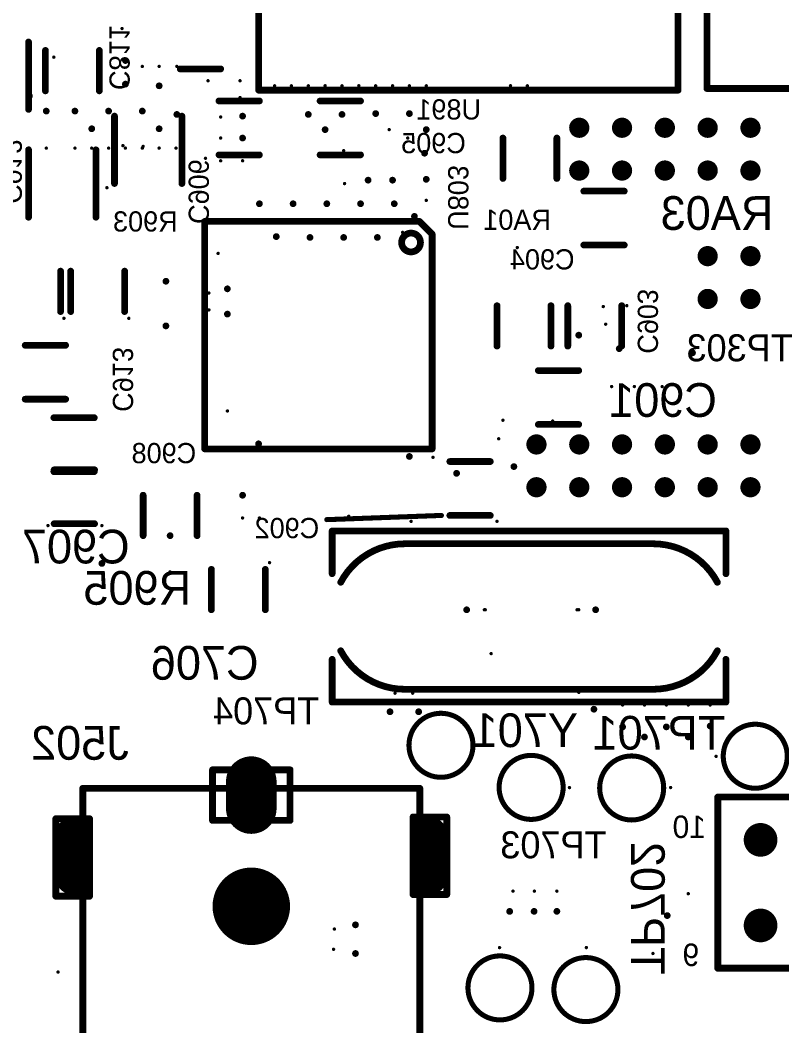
# Model space of a CAD drawing. Extents: x -22 to 197, y -17 to 116.
# Drawn here: x 35.87 to 58.47, y 18.27 to 48.12 of the extents above; entities that cross this region are included whole.
import ezdxf

# ---------------------------------------------------------------- set-up
doc = ezdxf.new("R2010")
doc.units = 0
doc.header["$MEASUREMENT"] = 0
doc.layers.add('BOTTOMOVERLAY', color=54, linetype='CONTINUOUS')
doc.layers.add('DRILLDRAWING', color=1, linetype='CONTINUOUS')

msp = doc.modelspace()

# ---------------------------------------------------------------- linework, layer by layer
at = {"layer": 'BOTTOMOVERLAY'}
for points, const_width in [([(42.946, 46.038), (42.946, 56.198)], 0.2), ([(55.392, 46.038), (55.392, 56.198)], 0.2), ([(56.246, 46.088), (56.246, 56.248)], 0.2), ([(36.119, 45.468), (36.119, 47.468)], 0.2), ([(36.619, 46.018), (36.619, 47.218)], 0.2), ([(38.219, 46.018), (38.219, 47.218)], 0.2), ([(40.619, 46.668), (41.819, 46.668)], 0.2), ([(42.946, 46.038), (55.392, 46.038)], 0.2), ([(56.246, 46.088), (68.692, 46.088)], 0.2), ([(41.769, 45.718), (42.969, 45.718)], 0.2), ([(44.769, 45.718), (45.969, 45.718)], 0.2), ([(38.669, 43.268), (38.669, 45.268)], 0.2), ([(40.669, 43.268), (40.669, 45.268)], 0.2), ([(50.194, 43.418), (50.194, 44.618)], 0.2), ([(51.794, 43.418), (51.794, 44.618)], 0.2), ([(36.119, 42.268), (36.119, 44.268)], 0.2), ([(38.119, 42.268), (38.119, 44.268)], 0.2), ([(41.769, 44.118), (42.969, 44.118)], 0.2), ([(44.769, 44.118), (45.969, 44.118)], 0.2), ([(52.594, 43.043), (53.794, 43.043)], 0.2), ([(41.344, 35.393), (41.344, 42.143)], 0.2), ([(41.344, 42.143), (47.719, 42.143)], 0.2), ([(47.719, 42.143), (48.094, 41.768)], 0.2), ([(48.094, 35.393), (48.094, 41.768)], 0.2), ([(52.594, 41.443), (53.794, 41.443)], 0.2), ([(37.069, 39.468), (37.069, 40.668)], 0.2), ([(37.369, 39.468), (37.369, 40.668)], 0.2), ([(38.969, 39.468), (38.969, 40.668)], 0.2), ([(50.019, 38.443), (50.019, 39.643)], 0.2), ([(51.619, 38.443), (51.619, 39.643)], 0.2), ([(52.119, 38.443), (52.119, 39.643)], 0.2), ([(53.719, 38.443), (53.719, 39.643)], 0.2), ([(36.019, 38.468), (37.219, 38.468)], 0.2), ([(51.244, 37.718), (52.444, 37.718)], 0.2), ([(36.019, 36.868), (37.219, 36.868)], 0.2), ([(36.869, 36.318), (38.069, 36.318)], 0.2), ([(51.244, 36.118), (52.444, 36.118)], 0.2), ([(41.344, 35.393), (48.094, 35.393)], 0.2), ([(48.619, 35.018), (49.819, 35.018)], 0.2), ([(36.869, 34.718), (38.069, 34.718)], 0.2), ([(36.878, 34.772), (38.078, 34.772)], 0.2), ([(39.519, 32.818), (39.519, 34.018)], 0.2), ([(41.119, 32.818), (41.119, 34.018)], 0.2), ([(44.969, 33.293), (48.369, 33.418)], 0.15), ([(48.619, 33.418), (49.819, 33.418)], 0.2), ([(36.878, 33.172), (38.078, 33.172)], 0.2), ([(45.127, 32.958), (56.811, 32.958)], 0.2), ([(45.127, 31.688), (45.127, 32.958)], 0.2), ([(56.811, 31.688), (56.811, 32.958)], 0.2), ([(47.286, 32.577), (54.652, 32.577)], 0.2), ([(41.544, 30.618), (41.544, 31.818)], 0.2), ([(43.144, 30.618), (43.144, 31.818)], 0.2), ([(45.127, 27.878), (45.127, 29.148)], 0.2), ([(56.811, 27.878), (56.811, 29.148)], 0.2), ([(47.316, 28.259), (54.652, 28.259)], 0.2), ([(45.127, 27.878), (56.811, 27.878)], 0.2), ([(37.728, 25.318), (47.728, 25.318)], 0.203), ([(37.728, 11.318), (37.728, 25.318)], 0.203), ([(47.728, 11.318), (47.728, 25.318)], 0.203), ([(56.569, 25.06), (69.269, 25.06)], 0.203), ([(56.569, 19.98), (56.569, 25.06)], 0.203), ([(56.569, 19.98), (69.269, 19.98)], 0.203)]:
    msp.add_lwpolyline(points, dxfattribs=dict(at, const_width=const_width))
for points, const_width in [([(36.069, 47.468, 1), (36.169, 47.468, 1)], 0.1), ([(36.569, 47.218, 1), (36.669, 47.218, 1)], 0.1), ([(38.169, 47.218, 1), (38.269, 47.218, 1)], 0.1), ([(40.569, 46.668, 1), (40.669, 46.668, 1)], 0.1), ([(41.769, 46.668, 1), (41.869, 46.668, 1)], 0.1), ([(36.569, 46.018, 1), (36.669, 46.018, 1)], 0.1), ([(38.169, 46.018, 1), (38.269, 46.018, 1)], 0.1), ([(42.896, 46.038, 1), (42.996, 46.038, 1)], 0.1), ([(42.896, 46.038, 1), (42.996, 46.038, 1)], 0.1), ([(55.342, 46.038, 1), (55.442, 46.038, 1)], 0.1), ([(55.342, 46.038, 1), (55.442, 46.038, 1)], 0.1), ([(56.196, 46.088, 1), (56.296, 46.088, 1)], 0.1), ([(56.196, 46.088, 1), (56.296, 46.088, 1)], 0.1), ([(41.719, 45.718, 1), (41.819, 45.718, 1)], 0.1), ([(42.919, 45.718, 1), (43.019, 45.718, 1)], 0.1), ([(44.719, 45.718, 1), (44.819, 45.718, 1)], 0.1), ([(45.919, 45.718, 1), (46.019, 45.718, 1)], 0.1), ([(36.069, 45.468, 1), (36.169, 45.468, 1)], 0.1), ([(38.619, 45.268, 1), (38.719, 45.268, 1)], 0.1), ([(40.619, 45.268, 1), (40.719, 45.268, 1)], 0.1), ([(50.144, 44.618, 1), (50.244, 44.618, 1)], 0.1), ([(51.744, 44.618, 1), (51.844, 44.618, 1)], 0.1), ([(36.069, 44.268, 1), (36.169, 44.268, 1)], 0.1), ([(38.069, 44.268, 1), (38.169, 44.268, 1)], 0.1), ([(41.719, 44.118, 1), (41.819, 44.118, 1)], 0.1), ([(42.919, 44.118, 1), (43.019, 44.118, 1)], 0.1), ([(44.719, 44.118, 1), (44.819, 44.118, 1)], 0.1), ([(45.919, 44.118, 1), (46.019, 44.118, 1)], 0.1), ([(38.619, 43.268, 1), (38.719, 43.268, 1)], 0.1), ([(40.619, 43.268, 1), (40.719, 43.268, 1)], 0.1), ([(50.144, 43.418, 1), (50.244, 43.418, 1)], 0.1), ([(51.744, 43.418, 1), (51.844, 43.418, 1)], 0.1), ([(52.544, 43.043, 1), (52.644, 43.043, 1)], 0.1), ([(53.744, 43.043, 1), (53.844, 43.043, 1)], 0.1), ([(36.069, 42.268, 1), (36.169, 42.268, 1)], 0.1), ([(38.069, 42.268, 1), (38.169, 42.268, 1)], 0.1), ([(41.294, 42.143, 1), (41.394, 42.143, 1)], 0.1), ([(41.294, 42.143, 1), (41.394, 42.143, 1)], 0.1), ([(47.669, 42.143, 1), (47.769, 42.143, 1)], 0.1), ([(47.669, 42.143, 1), (47.769, 42.143, 1)], 0.1), ([(47.748, 41.518, 1), (47.189, 41.518, 1)], 0.2), ([(48.044, 41.768, 1), (48.144, 41.768, 1)], 0.1), ([(48.044, 41.768, 1), (48.144, 41.768, 1)], 0.1), ([(47.139, 41.518, 1), (47.239, 41.518, 1)], 0.1), ([(47.698, 41.518, 1), (47.798, 41.518, 1)], 0.1), ([(52.544, 41.443, 1), (52.644, 41.443, 1)], 0.1), ([(53.744, 41.443, 1), (53.844, 41.443, 1)], 0.1), ([(37.019, 40.668, 1), (37.119, 40.668, 1)], 0.1), ([(37.319, 40.668, 1), (37.419, 40.668, 1)], 0.1), ([(38.919, 40.668, 1), (39.019, 40.668, 1)], 0.1), ([(49.969, 39.643, 1), (50.069, 39.643, 1)], 0.1), ([(51.569, 39.643, 1), (51.669, 39.643, 1)], 0.1), ([(52.069, 39.643, 1), (52.169, 39.643, 1)], 0.1), ([(53.669, 39.643, 1), (53.769, 39.643, 1)], 0.1), ([(37.019, 39.468, 1), (37.119, 39.468, 1)], 0.1), ([(37.319, 39.468, 1), (37.419, 39.468, 1)], 0.1), ([(38.919, 39.468, 1), (39.019, 39.468, 1)], 0.1), ([(35.969, 38.468, 1), (36.069, 38.468, 1)], 0.1), ([(37.169, 38.468, 1), (37.269, 38.468, 1)], 0.1), ([(49.969, 38.443, 1), (50.069, 38.443, 1)], 0.1), ([(51.569, 38.443, 1), (51.669, 38.443, 1)], 0.1), ([(52.069, 38.443, 1), (52.169, 38.443, 1)], 0.1), ([(53.669, 38.443, 1), (53.769, 38.443, 1)], 0.1), ([(51.194, 37.718, 1), (51.294, 37.718, 1)], 0.1), ([(52.394, 37.718, 1), (52.494, 37.718, 1)], 0.1), ([(35.969, 36.868, 1), (36.069, 36.868, 1)], 0.1), ([(37.169, 36.868, 1), (37.269, 36.868, 1)], 0.1), ([(36.819, 36.318, 1), (36.919, 36.318, 1)], 0.1), ([(38.019, 36.318, 1), (38.119, 36.318, 1)], 0.1), ([(51.194, 36.118, 1), (51.294, 36.118, 1)], 0.1), ([(52.394, 36.118, 1), (52.494, 36.118, 1)], 0.1), ([(41.294, 35.393, 1), (41.394, 35.393, 1)], 0.1), ([(41.294, 35.393, 1), (41.394, 35.393, 1)], 0.1), ([(48.044, 35.393, 1), (48.144, 35.393, 1)], 0.1), ([(48.044, 35.393, 1), (48.144, 35.393, 1)], 0.1), ([(48.569, 35.018, 1), (48.669, 35.018, 1)], 0.1), ([(49.769, 35.018, 1), (49.869, 35.018, 1)], 0.1), ([(36.819, 34.718, 1), (36.919, 34.718, 1)], 0.1), ([(36.828, 34.772, 1), (36.928, 34.772, 1)], 0.1), ([(38.019, 34.718, 1), (38.119, 34.718, 1)], 0.1), ([(38.028, 34.772, 1), (38.128, 34.772, 1)], 0.1), ([(39.469, 34.018, 1), (39.569, 34.018, 1)], 0.1), ([(41.069, 34.018, 1), (41.169, 34.018, 1)], 0.1), ([(48.331, 33.418, 1), (48.406, 33.418, 1)], 0.075), ([(48.569, 33.418, 1), (48.669, 33.418, 1)], 0.1), ([(49.769, 33.418, 1), (49.869, 33.418, 1)], 0.1), ([(36.828, 33.172, 1), (36.928, 33.172, 1)], 0.1), ([(38.028, 33.172, 1), (38.128, 33.172, 1)], 0.1), ([(44.931, 33.293, 1), (45.006, 33.293, 1)], 0.075), ([(39.469, 32.818, 1), (39.569, 32.818, 1)], 0.1), ([(41.069, 32.818, 1), (41.169, 32.818, 1)], 0.1), ([(45.077, 32.958, 1), (45.177, 32.958, 1)], 0.1), ([(45.077, 32.958, 1), (45.177, 32.958, 1)], 0.1), ([(56.761, 32.958, 1), (56.861, 32.958, 1)], 0.1), ([(56.761, 32.958, 1), (56.861, 32.958, 1)], 0.1), ([(47.236, 32.577, 1), (47.336, 32.577, 1)], 0.1), ([(47.236, 32.577, 1), (47.336, 32.577, 1)], 0.1), ([(54.602, 32.577, 1), (54.702, 32.577, 1)], 0.1), ([(54.602, 32.577, 1), (54.702, 32.577, 1)], 0.1), ([(41.494, 31.818, 1), (41.594, 31.818, 1)], 0.1), ([(43.094, 31.818, 1), (43.194, 31.818, 1)], 0.1), ([(45.077, 31.688, 1), (45.177, 31.688, 1)], 0.1), ([(56.761, 31.688, 1), (56.861, 31.688, 1)], 0.1), ([(45.331, 31.434, 1), (45.431, 31.434, 1)], 0.1), ([(56.507, 31.434, 1), (56.607, 31.434, 1)], 0.1), ([(41.494, 30.618, 1), (41.594, 30.618, 1)], 0.1), ([(43.094, 30.618, 1), (43.194, 30.618, 1)], 0.1), ([(45.331, 29.402, 1), (45.431, 29.402, 1)], 0.1), ([(56.507, 29.402, 1), (56.607, 29.402, 1)], 0.1), ([(45.077, 29.148, 1), (45.177, 29.148, 1)], 0.1), ([(56.761, 29.148, 1), (56.861, 29.148, 1)], 0.1), ([(47.236, 28.259, 1), (47.336, 28.259, 1)], 0.1), ([(47.266, 28.259, 1), (47.366, 28.259, 1)], 0.1), ([(54.602, 28.259, 1), (54.702, 28.259, 1)], 0.1), ([(54.602, 28.259, 1), (54.702, 28.259, 1)], 0.1), ([(45.077, 27.878, 1), (45.177, 27.878, 1)], 0.1), ([(45.077, 27.878, 1), (45.177, 27.878, 1)], 0.1), ([(56.761, 27.878, 1), (56.861, 27.878, 1)], 0.1), ([(56.761, 27.878, 1), (56.861, 27.878, 1)], 0.1), ([(49.306, 26.597, 1), (47.406, 26.597, 1)], 0.15), ([(58.631, 26.272, 1), (56.731, 26.272, 1)], 0.15), ([(47.368, 26.597, 1), (47.443, 26.597, 1)], 0.075), ([(49.268, 26.597, 1), (49.343, 26.597, 1)], 0.075), ([(51.981, 25.347, 1), (50.081, 25.347, 1)], 0.15), ([(54.964, 25.33, 1), (53.064, 25.33, 1)], 0.15), ([(56.693, 26.272, 1), (56.768, 26.272, 1)], 0.075), ([(37.677, 25.318, 1), (37.779, 25.318, 1)], 0.102), ([(37.677, 25.318, 1), (37.779, 25.318, 1)], 0.102), ([(47.677, 25.318, 1), (47.779, 25.318, 1)], 0.102), ([(47.677, 25.318, 1), (47.779, 25.318, 1)], 0.102), ([(50.043, 25.347, 1), (50.118, 25.347, 1)], 0.075), ([(51.943, 25.347, 1), (52.018, 25.347, 1)], 0.075), ([(53.027, 25.33, 1), (53.102, 25.33, 1)], 0.075), ([(54.927, 25.33, 1), (55.002, 25.33, 1)], 0.075), ([(56.518, 25.06, 1), (56.62, 25.06, 1)], 0.102), ([(56.518, 25.06, 1), (56.62, 25.06, 1)], 0.102), ([(51.056, 19.397, 1), (49.156, 19.397, 1)], 0.15), ([(53.606, 19.347, 1), (51.706, 19.347, 1)], 0.15), ([(56.518, 19.98, 1), (56.62, 19.98, 1)], 0.102), ([(56.518, 19.98, 1), (56.62, 19.98, 1)], 0.102), ([(49.118, 19.397, 1), (49.193, 19.397, 1)], 0.075), ([(51.018, 19.397, 1), (51.093, 19.397, 1)], 0.075), ([(51.668, 19.347, 1), (51.743, 19.347, 1)], 0.075), ([(53.568, 19.347, 1), (53.643, 19.347, 1)], 0.075)]:
    msp.add_lwpolyline(points, format="xyb", close=True, dxfattribs=dict(at, const_width=const_width))
at = {"layer": 'BOTTOMOVERLAY', "const_width": 0.2}
for points in [[(45.381, 31.434, -0.276986), (47.286, 32.577)], [(54.652, 32.577, -0.276986), (56.557, 31.434)], [(47.286, 28.259, -0.276986), (45.381, 29.402)], [(56.557, 29.402, -0.276986), (54.652, 28.259)]]:
    msp.add_lwpolyline(points, format="xyb", dxfattribs=at)
at = {"layer": 'DRILLDRAWING'}
for points, const_width in [([(38.869, 47.868, 1), (38.919, 47.868, 1)], 0.05), ([(36.844, 47.018, 1), (36.894, 47.018, 1)], 0.05), ([(38.944, 46.918, 1), (39.044, 46.918, 1)], 0.1), ([(39.469, 46.743, 1), (39.519, 46.743, 1)], 0.05), ([(39.969, 46.743, 1), (40.019, 46.743, 1)], 0.05), ([(40.494, 46.743, 1), (40.544, 46.743, 1)], 0.05), ([(38.944, 46.218, 1), (39.044, 46.218, 1)], 0.1), ([(39.944, 46.168, 1), (40.044, 46.168, 1)], 0.1), ([(41.419, 46.318, 1), (41.469, 46.318, 1)], 0.05), ([(42.369, 46.318, 1), (42.419, 46.318, 1)], 0.05), ([(36.094, 45.868, 1), (36.194, 45.868, 1)], 0.1), ([(43.394, 46.168, 1), (43.444, 46.168, 1)], 0.05), ([(43.894, 46.168, 1), (43.944, 46.168, 1)], 0.05), ([(44.394, 46.168, 1), (44.444, 46.168, 1)], 0.05), ([(44.894, 46.168, 1), (44.944, 46.168, 1)], 0.05), ([(45.394, 46.168, 1), (45.444, 46.168, 1)], 0.05), ([(45.894, 46.168, 1), (45.944, 46.168, 1)], 0.05), ([(46.394, 46.168, 1), (46.444, 46.168, 1)], 0.05), ([(46.894, 46.168, 1), (46.944, 46.168, 1)], 0.05), ([(47.394, 46.168, 1), (47.444, 46.168, 1)], 0.05), ([(47.894, 46.168, 1), (47.944, 46.168, 1)], 0.05), ([(50.394, 46.168, 1), (50.444, 46.168, 1)], 0.05), ([(50.894, 46.168, 1), (50.944, 46.168, 1)], 0.05), ([(42.369, 45.818, 1), (42.419, 45.818, 1)], 0.05), ([(36.594, 45.418, 1), (36.694, 45.418, 1)], 0.1), ([(37.444, 45.418, 1), (37.544, 45.418, 1)], 0.1), ([(38.444, 45.418, 1), (38.544, 45.418, 1)], 0.1), ([(39.444, 45.418, 1), (39.544, 45.418, 1)], 0.1), ([(40.469, 45.318, 1), (40.569, 45.318, 1)], 0.1), ([(44.369, 45.318, 1), (44.469, 45.318, 1)], 0.1), ([(45.369, 45.318, 1), (45.469, 45.318, 1)], 0.1), ([(46.369, 45.343, 1), (46.469, 45.343, 1)], 0.1), ([(47.369, 45.343, 1), (47.469, 45.343, 1)], 0.1), ([(41.794, 45.243, 1), (41.844, 45.243, 1)], 0.05), ([(42.419, 45.268, 1), (42.519, 45.268, 1)], 0.1), ([(52.309, 44.923, 1), (52.609, 44.923, 1)], 0.3), ([(53.579, 44.923, 1), (53.879, 44.923, 1)], 0.3), ([(54.849, 44.923, 1), (55.149, 44.923, 1)], 0.3), ([(56.119, 44.923, 1), (56.419, 44.923, 1)], 0.3), ([(57.389, 44.923, 1), (57.689, 44.923, 1)], 0.3), ([(37.944, 44.893, 1), (38.044, 44.893, 1)], 0.1), ([(39.944, 44.893, 1), (40.044, 44.893, 1)], 0.1), ([(44.869, 44.868, 1), (44.969, 44.868, 1)], 0.1), ([(46.794, 44.868, 1), (46.844, 44.868, 1)], 0.05), ([(47.869, 44.868, 1), (47.969, 44.868, 1)], 0.1), ([(41.794, 44.618, 1), (41.844, 44.618, 1)], 0.05), ([(42.419, 44.618, 1), (42.519, 44.618, 1)], 0.1), ([(47.344, 44.618, 1), (47.394, 44.618, 1)], 0.05), ([(36.119, 44.318, 1), (36.169, 44.318, 1)], 0.05), ([(36.619, 44.318, 1), (36.669, 44.318, 1)], 0.05), ([(37.469, 44.318, 1), (37.519, 44.318, 1)], 0.05), ([(37.969, 44.318, 1), (38.019, 44.318, 1)], 0.05), ([(38.469, 44.318, 1), (38.519, 44.318, 1)], 0.05), ([(38.894, 44.393, 1), (38.944, 44.393, 1)], 0.05), ([(38.969, 44.318, 1), (39.019, 44.318, 1)], 0.05), ([(39.469, 44.318, 1), (39.519, 44.318, 1)], 0.05), ([(39.494, 44.368, 1), (39.544, 44.368, 1)], 0.05), ([(39.969, 44.318, 1), (40.019, 44.318, 1)], 0.05), ([(40.469, 44.318, 1), (40.519, 44.318, 1)], 0.05), ([(45.444, 44.243, 1), (45.494, 44.243, 1)], 0.05), ([(47.819, 44.168, 1), (47.919, 44.168, 1)], 0.1), ([(41.344, 44.018, 1), (41.394, 44.018, 1)], 0.05), ([(41.794, 43.943, 1), (41.844, 43.943, 1)], 0.05), ([(42.444, 43.943, 1), (42.494, 43.943, 1)], 0.05), ([(52.309, 43.653, 1), (52.609, 43.653, 1)], 0.3), ([(53.579, 43.653, 1), (53.879, 43.653, 1)], 0.3), ([(54.849, 43.653, 1), (55.149, 43.653, 1)], 0.3), ([(56.119, 43.653, 1), (56.419, 43.653, 1)], 0.3), ([(57.389, 43.653, 1), (57.689, 43.653, 1)], 0.3), ([(45.469, 43.268, 1), (45.519, 43.268, 1)], 0.05), ([(46.144, 43.368, 1), (46.244, 43.368, 1)], 0.1), ([(46.869, 43.368, 1), (46.969, 43.368, 1)], 0.1), ([(47.869, 43.393, 1), (47.969, 43.393, 1)], 0.1), ([(38.419, 43.143, 1), (38.469, 43.143, 1)], 0.05), ([(42.919, 42.668, 1), (43.019, 42.668, 1)], 0.1), ([(43.919, 42.668, 1), (44.019, 42.668, 1)], 0.1), ([(44.919, 42.668, 1), (45.019, 42.668, 1)], 0.1), ([(45.919, 42.668, 1), (46.019, 42.668, 1)], 0.1), ([(46.919, 42.668, 1), (47.019, 42.668, 1)], 0.1), ([(47.894, 42.768, 1), (47.944, 42.768, 1)], 0.05), ([(47.519, 42.293, 1), (47.619, 42.293, 1)], 0.1), ([(42.944, 42.193, 1), (42.994, 42.193, 1)], 0.05), ([(43.444, 42.193, 1), (43.494, 42.193, 1)], 0.05), ([(43.944, 42.193, 1), (43.994, 42.193, 1)], 0.05), ([(44.444, 42.193, 1), (44.494, 42.193, 1)], 0.05), ([(44.944, 42.193, 1), (44.994, 42.193, 1)], 0.05), ([(45.444, 42.193, 1), (45.494, 42.193, 1)], 0.05), ([(45.944, 42.193, 1), (45.994, 42.193, 1)], 0.05), ([(46.444, 42.193, 1), (46.494, 42.193, 1)], 0.05), ([(46.944, 42.193, 1), (46.994, 42.193, 1)], 0.05), ([(43.419, 41.693, 1), (43.519, 41.693, 1)], 0.1), ([(47.194, 41.818, 1), (47.244, 41.818, 1)], 0.05), ([(44.419, 41.668, 1), (44.519, 41.668, 1)], 0.1), ([(45.419, 41.668, 1), (45.519, 41.668, 1)], 0.1), ([(46.419, 41.668, 1), (46.519, 41.668, 1)], 0.1), ([(48.094, 41.518, 1), (48.144, 41.518, 1)], 0.05), ([(41.719, 41.193, 1), (41.769, 41.193, 1)], 0.05), ([(50.594, 41.368, 1), (50.644, 41.368, 1)], 0.05), ([(56.119, 41.113, 1), (56.419, 41.113, 1)], 0.3), ([(57.389, 41.113, 1), (57.689, 41.113, 1)], 0.3), ([(40.144, 40.368, 1), (40.244, 40.368, 1)], 0.1), ([(48.094, 40.518, 1), (48.144, 40.518, 1)], 0.05), ([(41.444, 40.018, 1), (41.494, 40.018, 1)], 0.05), ([(41.969, 40.143, 1), (42.069, 40.143, 1)], 0.1), ([(48.094, 40.018, 1), (48.144, 40.018, 1)], 0.05), ([(56.119, 39.843, 1), (56.419, 39.843, 1)], 0.3), ([(57.389, 39.843, 1), (57.689, 39.843, 1)], 0.3), ([(41.444, 39.518, 1), (41.494, 39.518, 1)], 0.05), ([(41.969, 39.393, 1), (42.069, 39.393, 1)], 0.1), ([(48.094, 39.518, 1), (48.144, 39.518, 1)], 0.05), ([(53.144, 39.618, 1), (53.194, 39.618, 1)], 0.05), ([(53.844, 39.643, 1), (53.894, 39.643, 1)], 0.05), ([(37.144, 39.268, 1), (37.194, 39.268, 1)], 0.05), ([(39.069, 39.268, 1), (39.119, 39.268, 1)], 0.05), ([(40.144, 39.043, 1), (40.244, 39.043, 1)], 0.1), ([(53.219, 39.093, 1), (53.269, 39.093, 1)], 0.05), ([(48.094, 39.018, 1), (48.144, 39.018, 1)], 0.05), ([(52.394, 38.768, 1), (52.494, 38.768, 1)], 0.1), ([(48.094, 38.518, 1), (48.144, 38.518, 1)], 0.05), ([(53.594, 38.368, 1), (53.694, 38.368, 1)], 0.1), ([(55.769, 38.243, 1), (55.869, 38.243, 1)], 0.1), ([(56.319, 38.218, 1), (56.369, 38.218, 1)], 0.05), ([(48.094, 38.018, 1), (48.144, 38.018, 1)], 0.05), ([(48.094, 37.518, 1), (48.144, 37.518, 1)], 0.05), ([(48.094, 37.018, 1), (48.144, 37.018, 1)], 0.05), ([(53.394, 37.243, 1), (53.444, 37.243, 1)], 0.05), ([(54.069, 37.243, 1), (54.119, 37.243, 1)], 0.05), ([(54.894, 37.243, 1), (54.944, 37.243, 1)], 0.05), ([(41.994, 36.518, 1), (42.044, 36.518, 1)], 0.05), ([(50.169, 36.243, 1), (50.219, 36.243, 1)], 0.05), ([(51.644, 36.218, 1), (51.694, 36.218, 1)], 0.05), ([(51.039, 35.525, 1), (51.339, 35.525, 1)], 0.3), ([(52.309, 35.525, 1), (52.609, 35.525, 1)], 0.3), ([(53.579, 35.525, 1), (53.879, 35.525, 1)], 0.3), ([(54.849, 35.525, 1), (55.149, 35.525, 1)], 0.3), ([(56.119, 35.525, 1), (56.419, 35.525, 1)], 0.3), ([(57.389, 35.525, 1), (57.689, 35.525, 1)], 0.3), ([(42.894, 35.543, 1), (42.994, 35.543, 1)], 0.1), ([(50.044, 35.693, 1), (50.094, 35.693, 1)], 0.05), ([(47.369, 35.168, 1), (47.469, 35.168, 1)], 0.1), ([(48.094, 35.143, 1), (48.144, 35.143, 1)], 0.05), ([(49.194, 35.068, 1), (49.244, 35.068, 1)], 0.05), ([(50.469, 34.868, 1), (50.569, 34.868, 1)], 0.1), ([(48.769, 34.668, 1), (48.869, 34.668, 1)], 0.1), ([(51.039, 34.255, 1), (51.339, 34.255, 1)], 0.3), ([(52.309, 34.255, 1), (52.609, 34.255, 1)], 0.3), ([(53.579, 34.255, 1), (53.879, 34.255, 1)], 0.3), ([(54.849, 34.255, 1), (55.149, 34.255, 1)], 0.3), ([(56.119, 34.255, 1), (56.419, 34.255, 1)], 0.3), ([(57.389, 34.255, 1), (57.689, 34.255, 1)], 0.3), ([(42.419, 34.018, 1), (42.519, 34.018, 1)], 0.1), ([(45.594, 33.393, 1), (45.644, 33.393, 1)], 0.05), ([(48.819, 33.393, 1), (48.869, 33.393, 1)], 0.05), ([(36.669, 33.118, 1), (36.719, 33.118, 1)], 0.05), ([(38.269, 33.118, 1), (38.319, 33.118, 1)], 0.05), ([(42.444, 33.343, 1), (42.494, 33.343, 1)], 0.05), ([(42.944, 33.343, 1), (42.994, 33.343, 1)], 0.05), ([(47.444, 33.243, 1), (47.494, 33.243, 1)], 0.05), ([(49.994, 33.243, 1), (50.044, 33.243, 1)], 0.05), ([(40.269, 32.818, 1), (40.369, 32.818, 1)], 0.1), ([(38.244, 31.993, 1), (38.344, 31.993, 1)], 0.1), ([(43.244, 32.018, 1), (43.294, 32.018, 1)], 0.05), ([(40.294, 31.743, 1), (40.344, 31.743, 1)], 0.05), ([(49.069, 30.618, 1), (49.169, 30.618, 1)], 0.1), ([(49.619, 30.618, 1), (49.669, 30.618, 1)], 0.05), ([(49.644, 30.618, 1), (49.694, 30.618, 1)], 0.05), ([(52.369, 30.618, 1), (52.419, 30.618, 1)], 0.05), ([(52.419, 30.618, 1), (52.469, 30.618, 1)], 0.05), ([(52.894, 30.618, 1), (52.994, 30.618, 1)], 0.1), ([(49.819, 29.318, 1), (49.869, 29.318, 1)], 0.05), ([(46.969, 28.143, 1), (47.019, 28.143, 1)], 0.05), ([(47.494, 28.143, 1), (47.544, 28.143, 1)], 0.05), ([(52.419, 28.168, 1), (52.469, 28.168, 1)], 0.05), ([(52.844, 27.668, 1), (52.944, 27.668, 1)], 0.1), ([(53.719, 27.793, 1), (53.769, 27.793, 1)], 0.05), ([(54.369, 27.793, 1), (54.419, 27.793, 1)], 0.05), ([(55.019, 27.793, 1), (55.069, 27.793, 1)], 0.05), ([(55.669, 27.793, 1), (55.719, 27.793, 1)], 0.05), ([(56.319, 27.793, 1), (56.369, 27.793, 1)], 0.05), ([(46.794, 27.593, 1), (46.894, 27.593, 1)], 0.1), ([(47.644, 27.593, 1), (47.744, 27.593, 1)], 0.1), ([(53.694, 27.143, 1), (53.794, 27.143, 1)], 0.1), ([(54.994, 27.143, 1), (55.094, 27.143, 1)], 0.1), ([(56.294, 27.168, 1), (56.394, 27.168, 1)], 0.1), ([(54.344, 26.843, 1), (54.444, 26.843, 1)], 0.1), ([(55.644, 26.843, 1), (55.744, 26.843, 1)], 0.1), ([(49.794, 26.593, 1), (49.844, 26.593, 1)], 0.05), ([(42.353, 25.518, 1), (43.103, 25.518, 1)], 0.75), ([(56.494, 26.268, 1), (56.544, 26.268, 1)], 0.05), ([(41.527, 25.868, 1), (41.629, 25.868, 1)], 0.102), ([(41.527, 25.868, 1), (41.629, 25.868, 1)], 0.102), ([(43.827, 25.868, 1), (43.929, 25.868, 1)], 0.102), ([(43.827, 25.868, 1), (43.929, 25.868, 1)], 0.102), ([(42.353, 24.718, 1), (43.103, 24.718, 1)], 0.75), ([(52.144, 25.343, 1), (52.194, 25.343, 1)], 0.05), ([(55.144, 25.343, 1), (55.194, 25.343, 1)], 0.05), ([(36.877, 24.418, 1), (36.979, 24.418, 1)], 0.102), ([(36.877, 24.418, 1), (36.979, 24.418, 1)], 0.102), ([(37.877, 24.418, 1), (37.979, 24.418, 1)], 0.102), ([(37.877, 24.418, 1), (37.979, 24.418, 1)], 0.102), ([(47.477, 24.468, 1), (47.579, 24.468, 1)], 0.102), ([(47.477, 24.468, 1), (47.579, 24.468, 1)], 0.102), ([(48.477, 24.468, 1), (48.579, 24.468, 1)], 0.102), ([(48.477, 24.468, 1), (48.579, 24.468, 1)], 0.102), ([(37.178, 23.968, 1), (37.678, 23.968, 1)], 0.5), ([(41.527, 24.368, 1), (41.629, 24.368, 1)], 0.102), ([(41.527, 24.368, 1), (41.629, 24.368, 1)], 0.102), ([(43.827, 24.368, 1), (43.929, 24.368, 1)], 0.102), ([(43.827, 24.368, 1), (43.929, 24.368, 1)], 0.102), ([(47.778, 23.968, 1), (48.278, 23.968, 1)], 0.5), ([(57.589, 23.79, 1), (58.089, 23.79, 1)], 0.5), ([(37.178, 22.668, 1), (37.678, 22.668, 1)], 0.5), ([(47.778, 22.668, 1), (48.278, 22.668, 1)], 0.5), ([(42.153, 21.818, 1), (43.303, 21.818, 1)], 1.15), ([(36.877, 22.118, 1), (36.979, 22.118, 1)], 0.102), ([(36.877, 22.118, 1), (36.979, 22.118, 1)], 0.102), ([(37.877, 22.118, 1), (37.979, 22.118, 1)], 0.102), ([(37.877, 22.118, 1), (37.979, 22.118, 1)], 0.102), ([(47.477, 22.168, 1), (47.579, 22.168, 1)], 0.102), ([(47.477, 22.168, 1), (47.579, 22.168, 1)], 0.102), ([(48.477, 22.168, 1), (48.579, 22.168, 1)], 0.102), ([(48.477, 22.168, 1), (48.579, 22.168, 1)], 0.102), ([(50.469, 22.268, 1), (50.519, 22.268, 1)], 0.05), ([(51.104, 22.268, 1), (51.154, 22.268, 1)], 0.05), ([(51.769, 22.268, 1), (51.819, 22.268, 1)], 0.05), ([(55.669, 22.193, 1), (55.719, 22.193, 1)], 0.05), ([(50.344, 21.668, 1), (50.444, 21.668, 1)], 0.1), ([(51.069, 21.668, 1), (51.169, 21.668, 1)], 0.1), ([(51.744, 21.668, 1), (51.844, 21.668, 1)], 0.1), ([(55.019, 21.543, 1), (55.119, 21.543, 1)], 0.1), ([(57.589, 21.25, 1), (58.089, 21.25, 1)], 0.5), ([(45.169, 21.143, 1), (45.219, 21.143, 1)], 0.05), ([(45.169, 21.143, 1), (45.219, 21.143, 1)], 0.05), ([(45.769, 21.268, 1), (45.869, 21.268, 1)], 0.1), ([(50.069, 20.593, 1), (50.119, 20.593, 1)], 0.05), ([(52.644, 20.593, 1), (52.694, 20.593, 1)], 0.05), ([(45.144, 20.543, 1), (45.194, 20.543, 1)], 0.05), ([(45.144, 20.543, 1), (45.194, 20.543, 1)], 0.05), ([(45.769, 20.418, 1), (45.869, 20.418, 1)], 0.1), ([(54.619, 20.418, 1), (54.669, 20.418, 1)], 0.05), ([(36.969, 19.868, 1), (37.019, 19.868, 1)], 0.05)]:
    msp.add_lwpolyline(points, format="xyb", close=True, dxfattribs=dict(at, const_width=const_width))
for points, const_width in [([(42.728, 24.718), (42.728, 25.518)], 1.5), ([(41.578, 25.868), (43.878, 25.868)], 0.203), ([(41.578, 24.368), (41.578, 25.868)], 0.203), ([(43.878, 24.368), (43.878, 25.868)], 0.203), ([(36.928, 22.118), (36.928, 24.418)], 0.203), ([(36.928, 24.418), (37.928, 24.418)], 0.203), ([(37.928, 22.118), (37.928, 24.418)], 0.203), ([(47.528, 22.168), (47.528, 24.468)], 0.203), ([(47.528, 24.468), (48.528, 24.468)], 0.203), ([(48.528, 22.168), (48.528, 24.468)], 0.203), ([(37.428, 22.668), (37.428, 23.968)], 1), ([(41.578, 24.368), (43.878, 24.368)], 0.203), ([(48.028, 23.968), (48.028, 22.668)], 1), ([(36.928, 22.118), (37.928, 22.118)], 0.203), ([(47.528, 22.168), (48.528, 22.168)], 0.203)]:
    msp.add_lwpolyline(points, dxfattribs=dict(at, const_width=const_width))

# ---------------------------------------------------------------- texts
at = {"layer": 'BOTTOMOVERLAY', "text_generation_flag": 2}
for s, height, rotation, p in [('C811', 0.6, 270, (38.519, 46.043)), ('U891', 0.6, 360, (49.544, 45.168)), ('C905', 0.6, 360, (49.094, 44.168)), ('C912', 0.6, 270, (35.319, 42.668)), ('C906', 0.6, 270, (40.869, 42.068)), ('U803', 0.6, 270, (48.569, 41.893)), ('RA03', 1, 360, (58.219, 41.893)), ('R903', 0.6, 360, (40.544, 41.843)), ('RA01', 0.6, 360, (51.619, 41.893)), ('C904', 0.6, 360, (52.319, 40.718)), ('C903', 0.6, 270, (54.194, 38.218)), ('C913', 0.6, 270, (38.619, 36.493)), ('C901', 1, 360, (56.544, 36.343)), ('C908', 0.6, 360, (41.094, 34.968)), ('C902', 0.6, 360, (44.744, 32.743)), ('C907', 1, 360, (39.119, 31.993)), ('R905', 1, 360, (40.944, 30.768)), ('C706', 1, 360, (42.944, 28.543)), ('Y701', 1, 360, (52.419, 26.543)), ('J502', 1, 360, (39.094, 26.168)), ('10', 0.6667, 360, (56.219, 23.845)), ('TP703', 0.8, 360, (53.269, 23.243)), ('TP702', 1, 270, (53.994, 19.793)), ('9', 0.667, 360, (56.019, 20.045))]:
    msp.add_text(s, height=height, rotation=rotation, dxfattribs=at).set_placement(p)
for s, height, p in [('TP303', 0.8, (58.794, 37.993)), ('TP704', 0.8, (44.744, 27.218)), ('TP701', 1, (56.794, 26.468))]:
    msp.add_text(s, height=height, dxfattribs=at).set_placement(p)

doc.saveas('drawing.dxf')
